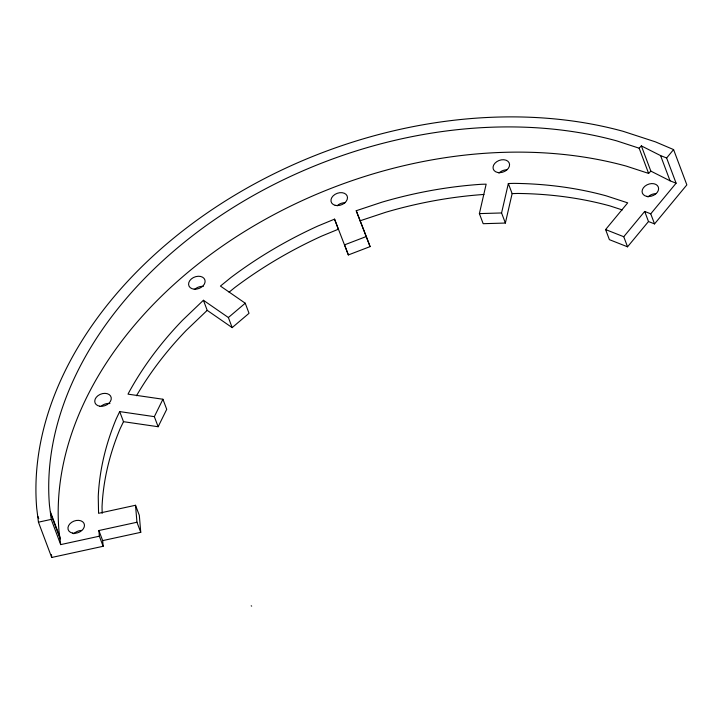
<?xml version="1.0" encoding="UTF-8"?>
<svg xmlns="http://www.w3.org/2000/svg" width="723" height="723" viewBox="0 0 723 723"><rect width="100%" height="100%" fill="white"/><g stroke="black" fill="none" stroke-linecap="round" stroke-linejoin="round"><path stroke-width="1.08" d="M627.546 246.814L623.759 236.728L644.699 211.441L648.486 221.518L627.546 246.814L609.381 239.647L605.594 229.562L627.7 202.856L606.208 195.843A348.956 251.017 -20.6 0 0 513.936 183.371L508.341 183.534L512.128 193.61L505.368 223.046L483.172 223.696L479.385 213.61L486.154 184.157L481.283 184.293A348.956 251.017 -20.6 0 0 381.997 202.16L356.231 210.727L370.086 246.615L348.359 254.939L334.55 219.141L317.885 226.028A348.956 251.017 -20.6 0 0 230.989 277.478L220.443 286.073L245.242 303.217L249.028 313.303L232.164 327.618L207.203 310.357L203.416 300.271L182.485 320.289A348.956 251.017 -20.6 0 0 128.495 393.167L128.025 394.152L162.928 399.241L166.724 409.326L158.138 426.733L123.488 421.681L119.693 411.595L154.342 416.647L158.138 426.733M505.368 223.046L501.572 212.96L508.341 183.534M119.693 411.595L116.231 418.852A348.956 251.017 -20.6 0 0 98.247 496.602L98.563 513.312L135.526 505.269L139.322 515.354L140.75 532.336L102.675 540.614L98.879 530.537L136.954 522.25L140.75 532.336M123.488 421.681L120.018 428.938A348.956 251.017 -20.6 0 0 102.042 506.687L102.16 513.366M154.342 416.647L162.928 399.241M673.583 149.589L686.85 184.88L654.541 223.913L650.745 213.827L676.104 183.199L666.633 157.985L673.583 149.589L655.363 141.835L623.154 131.324A403.253 290.077 -20.6 0 0 221.148 203.66A403.253 290.077 -20.6 0 0 36.701 508.142L38.436 522.178L51.704 557.469L103.145 546.281L102.675 540.614M103.145 546.281L99.358 536.195L60.687 544.609L51.216 519.394L49.471 505.368A390.059 280.578 -20.6 0 1 227.881 210.845A390.059 280.578 -20.6 0 1 616.737 140.877L639.15 148.197L641.364 145.901L660.578 155.599L666.633 157.985M60.687 544.609L58.943 530.574A390.059 280.578 -20.6 0 1 237.361 236.06A390.059 280.578 -20.6 0 1 626.208 166.091L648.621 173.412L650.836 171.116L641.364 145.901M207.203 310.357L186.272 330.375A348.956 251.017 -20.6 0 0 136.493 395.743M232.164 327.618L228.378 317.533L245.242 303.217M229.101 292.191L234.776 287.555A348.956 251.017 -20.6 0 1 321.672 236.105L338.337 229.227L334.55 219.141M356.231 210.727L366.29 236.529L344.564 244.853L348.359 254.939M360.027 220.813L385.784 212.246A348.956 251.017 -20.6 0 1 483.976 194.451M38.436 522.178L51.216 519.394M512.128 193.61L517.731 193.457A348.956 251.017 -20.6 0 1 610.004 205.928L622.286 209.941M479.385 213.61L501.572 212.96M650.836 171.116L670.049 180.813L676.104 183.199M644.699 211.441L650.745 213.827M648.486 221.518L654.541 223.913M605.594 229.562L623.759 236.728M251.197 605.838L251.685 606.091M203.416 300.271L228.378 317.533M660.578 155.599L670.049 180.813M639.15 148.197L648.621 173.412M366.29 236.529L370.086 246.615M50.483 512.065L59.964 537.27M50.737 513.737L60.217 538.942M37.967 516.511L38.744 518.59M135.526 505.269L136.954 522.25M98.879 530.537L99.358 536.195M51.469 554.64L51.704 557.469M647.925 197.018A8.531 6.136 -20.6 0 1 655.77 193.665M498.888 173.14A8.531 6.136 -20.6 0 1 506.724 169.797M337.099 205.775A8.531 6.136 -20.6 0 1 345.07 202.72M195.147 289.019A8.531 6.136 -20.6 0 1 203.244 286.371M101.753 405.757A8.531 6.136 -20.6 0 1 109.95 403.533M73.791 533.773A8.531 6.136 -20.6 0 1 81.627 530.429M646.669 196.349L644.88 195.734A8.531 6.136 -20.6 0 1 647.031 184.826A8.531 6.136 -20.6 0 1 658.617 188.811A8.531 6.136 -20.6 0 1 646.669 196.349M72.535 533.113A8.531 6.136 -20.6 0 0 84.464 525.025A8.531 6.136 -20.6 0 0 71.631 522.322A8.531 6.136 -20.6 0 0 72.535 533.113M99.864 406.218A8.531 6.136 -20.6 0 0 111.206 397.605A8.531 6.136 -20.6 0 0 97.957 395.68A8.531 6.136 -20.6 0 0 99.864 406.218M194.243 289.182A8.531 6.136 -20.6 0 0 204.952 280.09A8.531 6.136 -20.6 0 0 191.351 278.933A8.531 6.136 -20.6 0 0 194.243 289.182M335.165 205.314A8.531 6.136 -20.6 0 0 347.492 197.641A8.531 6.136 -20.6 0 0 335.011 194.379A8.531 6.136 -20.6 0 0 335.165 205.314M497.632 172.481A8.531 6.136 -20.6 0 0 509.561 164.392A8.531 6.136 -20.6 0 0 496.728 161.69A8.531 6.136 -20.6 0 0 497.632 172.481"/></g></svg>
